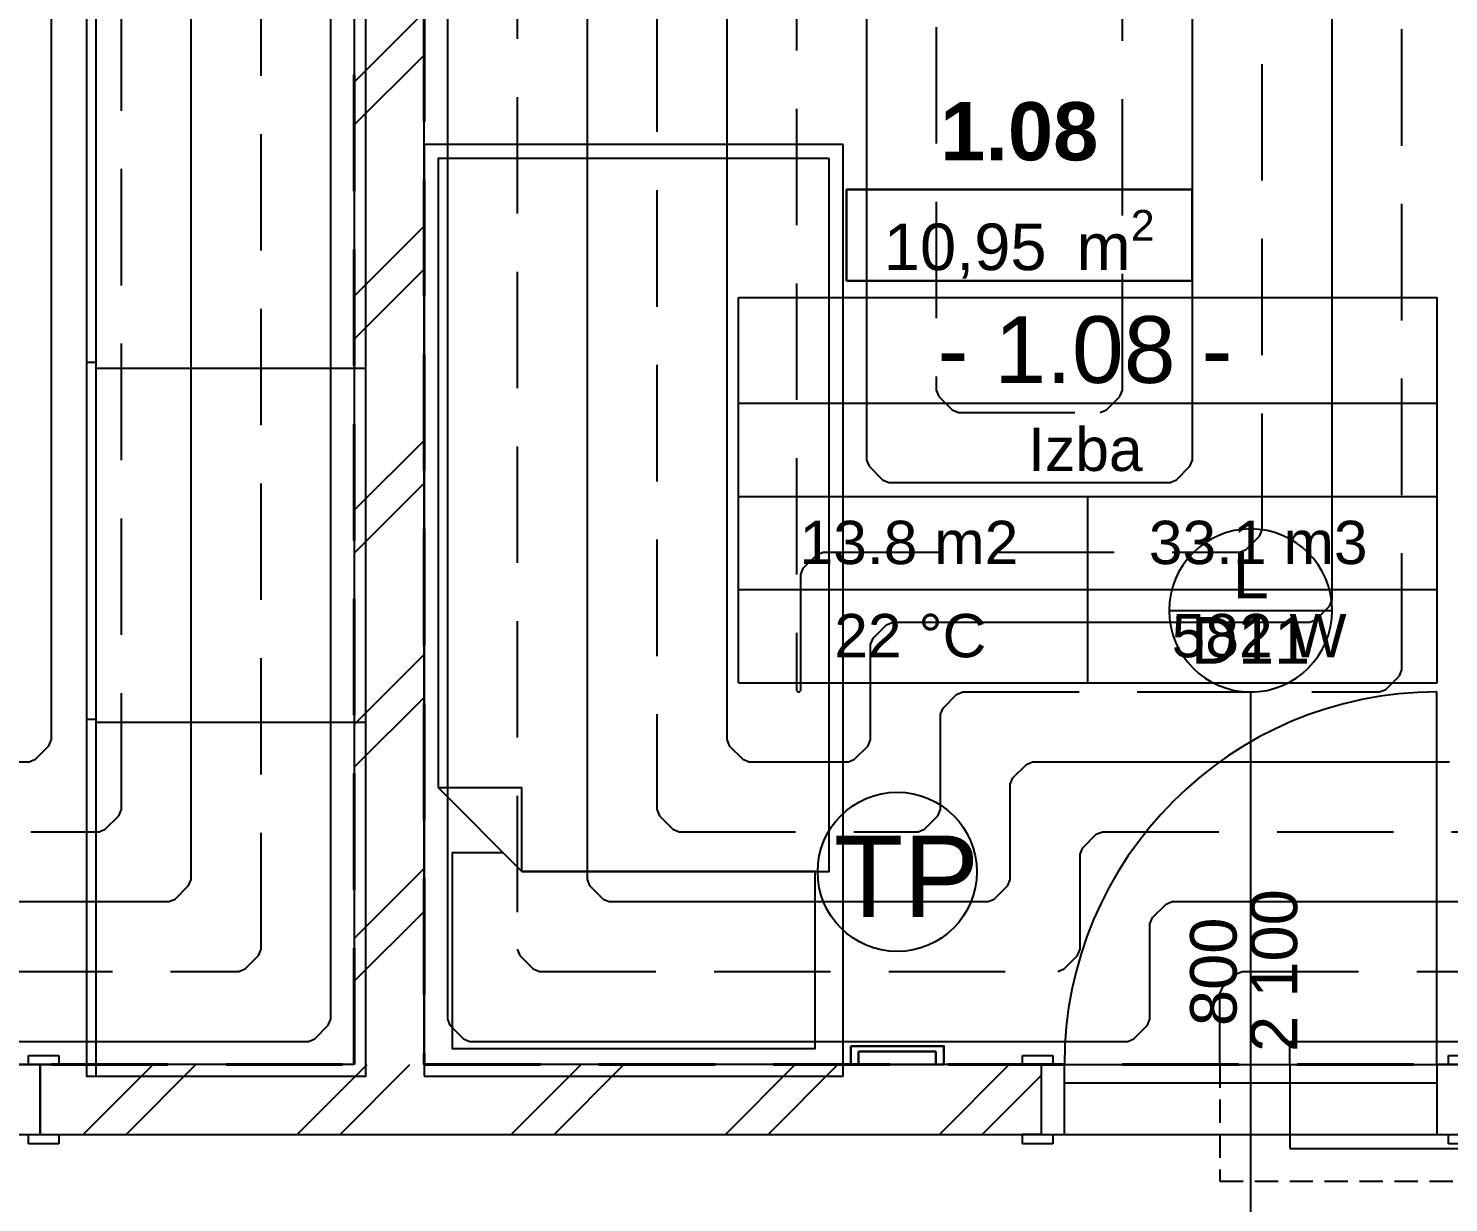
# Model space of a CAD drawing. Header units: millimetres. Extents: x 1046 to 74297, y -4150 to 54562.
# Drawn here: x 17390 to 20440, y 6584 to 9104 of the extents above; entities that cross this region are included whole.
import ezdxf
from ezdxf.enums import TextEntityAlignment as Align

# ---------------------------------------------------------------- set-up
doc = ezdxf.new("R2010")
doc.units = ezdxf.units.MM
doc.linetypes.add('DASH', pattern=[75, 50, -25])
for name, color, linetype in [('1__NP___MIESTNOSTIUK', 7, 'Continuous'), ('Interiér - nábytok', 252, 'Continuous'), ('Konštrukcie - zvislé nosné', 252, 'Continuous'), ('ODVODN__POTRUBIE___PODL__VYK_', 7, 'Continuous'), ('OKRAJOV__DILAT_CIA_PDL', 2, 'Continuous'), ('Otvory – Dveře', 252, 'Continuous'), ('Otvory – Značky dveří', 252, 'Continuous'), ('PODLAHOVKA', 7, 'Continuous'), ('PR_VODN__POTRUBIE___PODL__VYK_', 7, 'Continuous'), ('vyk-privod2', 7, 'Continuous'), ('vyk-vratka-ZARIADENIE', 7, 'Continuous'), ('Výplně – Řezové', 252, 'Continuous'), ('Zóny', 252, 'Continuous'), ('Zóny – Razítka', 252, 'Continuous')]:
    doc.layers.add(name, color=color, linetype=linetype)
doc.layers.add('vyk_POPIS', color=7, linetype='Continuous', lineweight=20)
doc.styles.add('ARIAL', font='arial.ttf')
doc.styles.add('GENEROVANÝ_STYL_1', font='arial.ttf')
doc.styles.add('GENEROVANÝ_STYL_2', font='arialbd.ttf')

# ---------------------------------------------------------------- blocks, each defined once
blk = doc.blocks.new('IZBA_1.08_8_1', base_point=(455154, 459713))
at = {"layer": 'Zóny – Razítka'}
for p, q in [((473711, 458731), (436596, 458731)), ((436596, 458731), (436596, 448909)), ((436596, 458731), (473711, 458731)), ((436596, 448909), (436596, 458731)), ((473711, 448909), (473711, 458731)), ((473711, 458731), (473711, 448909)), ((436596, 448909), (473711, 448909)), ((473711, 448909), (436596, 448909))]:
    blk.add_line(p, q, dxfattribs=at)
at = {"layer": 'Zóny – Razítka', "insert": (455154, 456534), "char_height": 5000, "attachment_point": 2, "style": 'GENEROVANÝ_STYL_1'}
blk.add_mtext('\\A1;{\\pqc;\\pt0,2500;\\fArial|b0|i0|c238|p0;\\W1.000000;10,95\\fArial|b0|i0|c238|p0;\\W1.000000;\\A1{\\H.66x;\\S^  ;}\\fArial|b0|i0|c238|p0;\\W1.000000; m\\fArial|b0|i0|c238|p0;\\W1.000000;\\A1{\\H.66x;\\S2^  ;}}', dxfattribs=at)
at = {"layer": 'Zóny – Razítka'}
for tag, height, style, p in [('ROOM_NUMBER', 6250, 'GENEROVANÝ_STYL_2', (455154, 468106)), ('DUMMY_849', 6250, 'GENEROVANÝ_STYL_2', (463495, 469534)), ('DUMMY_850', 5000, 'GENEROVANÝ_STYL_1', (441507, 457749))]:
    blk.add_attdef(tag, text='', height=height, dxfattribs=dict(at, style=style)).set_placement(p, align=Align.TOP_CENTER)
blk = doc.blocks.new('Modulární skříň 27[4]_1', base_point=(354998, 478547))
at = {"layer": 'Interiér - nábytok'}
for p, q in [((355998, 478547), (355998, 363547)), ((354998, 440214), (355998, 440214)), ((355998, 439547), (384998, 439547)), ((354998, 401880), (355998, 401880)), ((355998, 401547), (384998, 401547))]:
    blk.add_line(p, q, dxfattribs=at)
at = {"layer": 'Interiér - nábytok', "flags": 128}
blk.add_lwpolyline([(354998, 478547), (354998, 363547), (384998, 363547), (384998, 478547)], close=True, dxfattribs=at)
blk = doc.blocks.new('Postel 01 27[6]_1', base_point=(436248, 463547))
at = {"layer": 'Interiér - nábytok'}
for p, q in [((436248, 463547), (391248, 463547)), ((391248, 463547), (391248, 363547)), ((436248, 363547), (436248, 463547)), ((392748, 394547), (401748, 394547)), ((401748, 385547), (401748, 394547)), ((391248, 363547), (436248, 363547))]:
    blk.add_line(p, q, dxfattribs=at)
at = {"layer": 'Interiér - nábytok', "flags": 128}
for points in [[(434748, 462047), (392748, 462047), (392748, 394547), (401748, 385547), (434748, 385547)], [(401748, 385547), (399748, 387547), (394248, 387547), (394248, 366547), (433248, 366547), (433248, 385547)]]:
    blk.add_lwpolyline(points, close=True, dxfattribs=at)
blk = doc.blocks.new('Zeď_15_1', base_point=(391248, 553547))
at = {"layer": 'Výplně – Řezové'}
h = blk.add_hatch(dxfattribs=at)
h.set_pattern_fill('OBECNÁ___DVOJITÁ_1_4__1__E3', color=256, style=0, pattern_type=2)
h.set_pattern_definition([(45, (0, 0), (-11490.5, 11490.5), []), (45, (-2298, 2298), (-11490.5, 11490.5), [])])
h.paths.add_polyline_path([(383748, 553547), (383748, 364797), (391248, 364797), (391248, 553547)])
at = {"layer": 'Konštrukcie - zvislé nosné', "flags": 128}
for points in [[(383748, 553547), (383748, 364797)], [(391248, 553547), (383748, 553547)], [(391248, 364797), (391248, 553547)]]:
    blk.add_lwpolyline(points, dxfattribs=at)
blk = doc.blocks.new('Dveře 27_3')
at = {"layer": 'Otvory – Dveře'}
for p, q in [((20000, 0), (20000, 40000)), ((-24500, 0), (-24500, 1000)), ((-24500, 1000), (-21250, 1000)), ((-21250, 0), (-24500, 0)), ((-22500, 0), (-24500, 0)), ((-22500, 0), (-24500, 0)), ((-22500, 0), (22500, 0)), ((-20000, 0), (-22500, 0)), ((-22500, 0), (-22500, -7500)), ((-22500, 0), (-22500, -7500)), ((-22500, 0), (-22500, -7500)), ((-21250, 1000), (-21250, 0)), ((-20000, -7500), (-20000, 0)), ((-20000, 0), (20000, 0)), ((-20000, -2000), (-20000, 0)), ((22500, 0), (20000, 0)), ((20000, 0), (20000, -7500)), ((20000, 0), (20000, -2000)), ((21250, 1000), (24500, 1000)), ((21250, 0), (21250, 1000)), ((24500, 0), (21250, 0)), ((22500, -7500), (22500, 0)), ((22500, 0), (22500, -7500)), ((22500, 0), (22500, -7500)), ((22500, 0), (24500, 0)), ((22500, 0), (24500, 0)), ((24500, 1000), (24500, 0)), ((20000, -2000), (-20000, -2000)), ((-24500, -8500), (-24500, -7500)), ((-24500, -7500), (-21250, -7500)), ((-22500, -7500), (-24500, -7500)), ((-22500, -7500), (-24500, -7500)), ((-22500, -7500), (22500, -7500)), ((-22500, -7500), (-20000, -7500)), ((-21250, -7500), (-21250, -8500)), ((20000, -7500), (22500, -7500)), ((21250, -7500), (24500, -7500)), ((21250, -8500), (21250, -7500)), ((22500, -7500), (24500, -7500)), ((22500, -7500), (24500, -7500)), ((24500, -7500), (24500, -8500)), ((-21250, -8500), (-24500, -8500)), ((24500, -8500), (21250, -8500))]:
    blk.add_line(p, q, dxfattribs=at)
blk.add_arc((20000, 0), 40000, 90, 180, dxfattribs=at)
blk = doc.blocks.new('Značka dveří CZ 27_4')
at = {"layer": 'Otvory – Značky dveří'}
for p, q in [((-8750, 48750), (8750, 48750)), ((0, 40000), (0, -18750))]:
    blk.add_line(p, q, dxfattribs=at)
at = {"layer": 'Otvory – Značky dveří', "flags": 128}
blk.add_lwpolyline([(8750, 48750, 1), (-8750, 48750, 1)], format="xyb", close=True, dxfattribs=at)
at = {"layer": 'Otvory – Značky dveří', "style": 'GENEROVANÝ_STYL_1'}
blk.add_attdef('AC_WIDO_A_SIZE', text='', height=5000, rotation=90, dxfattribs=at).set_placement((0, 4131), align=Align.BOTTOM_LEFT)
blk.add_attdef('AC_WIDO_B_SIZE', text='', height=5000, rotation=90, dxfattribs=at).set_placement((0, 1357), align=Align.TOP_LEFT)
for tag, p in [('DUMMY_78', (0, 52536)), ('AC_WIDO_ID', (0, 45494))]:
    blk.add_attdef(tag, text='', height=5000, dxfattribs=at).set_placement(p, align=Align.MIDDLE_CENTER)
blk = doc.blocks.new('A$Ca9295a0e')
at = {"layer": 'Výplně – Řezové'}
h = blk.add_hatch(dxfattribs=at)
h.set_pattern_fill('OBECNÁ___DVOJITÁ_1_4__1__E3', color=256, scale=0.02, style=0, pattern_type=2)
h.set_pattern_definition([(45, (-49.96, -1727.4), (-229.81, 229.81), []), (45, (-95.92, -1681.43), (-229.81, 229.81), [])])
h.paths.add_polyline_path([(6950.4, 5568.5), (6950.4, 5418.5), (9100, 5418.5), (9100, 5568.5)])
at = {"layer": 'Konštrukcie - zvislé nosné'}
for p, q in [((6950.4, 5568.5), (6990.4, 5568.5)), ((6950.4, 5568.5), (6950.4, 5418.5)), ((9100, 5568.5), (9060, 5568.5)), ((9100, 5568.5), (9100, 5418.5)), ((6950.4, 5418.5), (6990.4, 5418.5)), ((9100, 5418.5), (9060, 5418.5))]:
    blk.add_line(p, q, dxfattribs=at)
at = {"layer": 'Konštrukcie - zvislé nosné', "flags": 128}
for points in [[(7625, 5568.5), (6950.4, 5568.5)], [(9100, 5568.5), (7775, 5568.5)], [(6950.4, 5418.5), (9100, 5418.5)]]:
    blk.add_lwpolyline(points, dxfattribs=at)
at = {"layer": 'Interiér - nábytok', "xscale": 0.02, "yscale": 0.02, "zscale": 0.02}
for name, p in [('Modulární skříň 27[4]_1', (7050, 7843.5)), ('Postel 01 27[6]_1', (8675, 7543.5))]:
    blk.add_blockref(name, p, dxfattribs=at)
at = {"layer": 'Konštrukcie - zvislé nosné', "xscale": 0.02, "yscale": 0.02, "zscale": 0.02}
blk.add_blockref('Zeď_15_1', (7775, 9343.5), dxfattribs=at)
at = {"layer": 'Otvory – Dveře', "xscale": 0.02, "yscale": 0.02, "zscale": 999.9999999999999}
for p in [(6500.4, 5568.5), (9550, 5568.5)]:
    blk.add_blockref('Dveře 27_3', p, dxfattribs=at)
at = {"layer": 'Otvory – Značky dveří'}
ref = blk.add_blockref('Značka dveří CZ 27_4', (9550, 5568.5), dxfattribs=dict(at, xscale=0.02, yscale=0.02, zscale=0.02))
ref.add_attrib('AC_WIDO_ID', 'D11', dxfattribs={"height": 100, "style": 'GENEROVANÝ_STYL_1'}).set_placement((9550, 6479.3), align=Align.MIDDLE_CENTER)
ref.add_attrib('AC_WIDO_A_SIZE', '800', dxfattribs={"height": 100, "rotation": 90, "style": 'GENEROVANÝ_STYL_1'}).set_placement((9550, 5651.2), align=Align.BOTTOM_LEFT)
ref.add_attrib('AC_WIDO_B_SIZE', '2\xa0100', dxfattribs={"height": 100, "rotation": 90, "style": 'GENEROVANÝ_STYL_1'}).set_placement((9550, 5595.7), align=Align.TOP_LEFT)
ref.add_attrib('DUMMY_79', 'L', dxfattribs={"height": 100, "style": 'GENEROVANÝ_STYL_1'}).set_placement((9550, 6619.3), align=Align.MIDDLE_CENTER)
at = {"layer": 'Zóny', "xscale": 0.02, "yscale": 0.02, "zscale": 0.02}
blk.add_blockref('IZBA_1.08_8_1', (9053.1, 7466.9), dxfattribs=at).add_auto_attribs({'ROOM_NUMBER': '1.08'})
blk = doc.blocks.new('A$Cacebdfa7')
blk.add_blockref('A$Ca9295a0e', (2747.1, 1041.4))
at = {"layer": '1__NP___MIESTNOSTIUK', "color": 18}
for p, q in [((11197.4, 8029.9), (11197.4, 8256.9)), ((11197.4, 8256.9), (12697.4, 8256.9)), ((12697.4, 8029.9), (12697.4, 8256.9)), ((11197.4, 7829.9), (11197.4, 8029.9)), ((11197.4, 8029.9), (12697.4, 8029.9)), ((11197.4, 8029.9), (12697.4, 8029.9)), ((12697.4, 7829.9), (12697.4, 8029.9)), ((11197.4, 7629.9), (11197.4, 7829.9)), ((11197.4, 7829.9), (12697.4, 7829.9)), ((11197.4, 7829.9), (12697.4, 7829.9)), ((11947.4, 7629.9), (11947.4, 7829.9)), ((12697.4, 7629.9), (12697.4, 7829.9)), ((11197.4, 7429.9), (11197.4, 7629.9)), ((11197.4, 7629.9), (12697.4, 7629.9)), ((11197.4, 7629.9), (12697.4, 7629.9)), ((11947.4, 7429.9), (11947.4, 7629.9)), ((12697.4, 7429.9), (12697.4, 7629.9)), ((11197.4, 7429.9), (12697.4, 7429.9))]:
    blk.add_line(p, q, dxfattribs=at)
at = {"layer": 'ODVODN__POTRUBIE___PODL__VYK_', "color": 172, "linetype": 'DASH'}
for p, q in [((12231, 6609.9), (12231, 6659.9)), ((12231, 6609.9), (12231, 6359.9)), ((12231, 6359.9), (13932.1, 6359.9))]:
    blk.add_line(p, q, dxfattribs=at)
blk.add_lwpolyline([(12231, 6359.9), (12231, 6359.9), (12231, 6359.9), (12231, 6359.9), (12231, 6359.9), (12231, 6359.9)], dxfattribs=at)
at = {"layer": 'OKRAJOV__DILAT_CIA_PDL', "color": 116, "linetype": 'DASH', "lineweight": 40, "ltscale": 5, "true_color": 0x136734}
for points in [[(7472.1, 10384.9), (7472.1, 6609.9), (10372.1, 6609.9), (10372.1, 10384.9), (7472.1, 10384.9)], [(10522.1, 10384.9), (10522.1, 6609.9), (13422.1, 6609.9), (13422.1, 10384.9), (10522.1, 10384.9)]]:
    blk.add_lwpolyline(points, dxfattribs=at)
at = {"layer": 'PODLAHOVKA', "color": 12, "ltscale": 5}
for points in [[(9330, 6659.9), (10274.2, 6659.9), (10287.6, 6665.5), (10316.5, 6694.4), (10322.1, 6707.7), (10322.1, 10287.1), (10316.5, 10300.5), (10287.6, 10329.4), (10274.2, 10334.9), (7569.9, 10334.9)], [(9077.8, 6959.9), (9974.2, 6959.9), (9987.6, 6965.5), (10016.5, 6994.4), (10022.1, 7007.7), (10022.1, 10087.1), (10016.5, 10100.5), (9987.6, 10129.4), (9974.2, 10134.9), (7869.9, 10134.9)], [(8777.8, 7259.9), (9674.2, 7259.9), (9687.6, 7265.5), (9716.5, 7294.4), (9722.1, 7307.7), (9722.1, 9887.1), (9716.5, 9900.5), (9687.6, 9929.4), (9674.2, 9934.9), (8169.9, 9934.9)], [(12381, 6659.9), (13324.2, 6659.9)], [(13324.2, 10334.9), (10619.9, 10334.9), (10606.5, 10329.4), (10577.6, 10300.5), (10572.1, 10287.1), (10572.1, 6707.7), (10577.6, 6694.4), (10606.5, 6665.5), (10619.9, 6659.9), (12033.2, 6659.9), (12046.5, 6665.5), (12075.5, 6694.4), (12081, 6707.7), (12081, 6912.1), (12086.5, 6925.5), (12115.5, 6954.4), (12128.8, 6959.9), (13024.2, 6959.9)], [(13024.2, 10134.9), (10919.9, 10134.9), (10906.5, 10129.4), (10877.6, 10100.5), (10872.1, 10087.1), (10872.1, 7007.7), (10877.6, 6994.4), (10906.5, 6965.5), (10919.9, 6959.9), (11733.2, 6959.9), (11746.5, 6965.5), (11775.5, 6994.4), (11781, 7007.7), (11781, 7212.1), (11786.5, 7225.5), (11815.5, 7254.4), (11828.8, 7259.9), (12724.2, 7259.9)], [(11172.1, 9887.1), (11172.1, 7307.7), (11177.6, 7294.4), (11206.5, 7265.5), (11219.9, 7259.9), (11433.2, 7259.9), (11446.5, 7265.5), (11475.5, 7294.4), (11481, 7307.7), (11481, 7512.1), (11486.5, 7525.5), (11515.5, 7554.4), (11528.8, 7559.9), (12424.2, 7559.9), (12437.6, 7565.5), (12466.5, 7594.4), (12472.1, 7607.7), (12472.1, 9687.1)], [(11472.1, 9687.1), (11472.1, 7907.7), (11477.6, 7894.4), (11506.5, 7865.5), (11519.9, 7859.9), (12124.2, 7859.9), (12137.6, 7865.5), (12166.5, 7894.4), (12172.1, 7907.7), (12172.1, 9487.1)]]:
    blk.add_lwpolyline(points, dxfattribs=at)
at = {"layer": 'PODLAHOVKA', "color": 172, "linetype": 'DASH', "ltscale": 5}
for points in [[(9227.8, 6809.9), (10124.2, 6809.9), (10137.6, 6815.5), (10166.5, 6844.4), (10172.1, 6857.7), (10172.1, 10187.1), (10166.5, 10200.5), (10137.6, 10229.4), (10124.2, 10234.9), (7719.9, 10234.9)], [(8927.8, 7109.9), (9824.2, 7109.9), (9837.6, 7115.5), (9866.5, 7144.4), (9872.1, 7157.7), (9872.1, 9987.1), (9866.5, 10000.5), (9837.6, 10029.4), (9824.2, 10034.9), (8019.9, 10034.9)], [(12231, 6659.9), (12231, 6762.1), (12236.5, 6775.5), (12265.5, 6804.4), (12278.8, 6809.9), (13174.2, 6809.9)], [(13174.2, 10234.9), (10769.9, 10234.9), (10756.5, 10229.4), (10727.6, 10200.5), (10722.1, 10187.1), (10722.1, 6857.7), (10727.6, 6844.4), (10756.5, 6815.5), (10769.9, 6809.9), (11883.2, 6809.9), (11896.5, 6815.5), (11925.5, 6844.4), (11931, 6857.7), (11931, 7062.1), (11936.5, 7075.5), (11965.5, 7104.4), (11978.8, 7109.9), (12874.2, 7109.9)], [(11022.1, 9987.1), (11022.1, 7157.7), (11027.6, 7144.4), (11056.5, 7115.5), (11069.9, 7109.9), (11583.2, 7109.9), (11596.5, 7115.5), (11625.5, 7144.4), (11631, 7157.7), (11631, 7362.1), (11636.5, 7375.5), (11665.5, 7404.4), (11678.8, 7409.9), (12574.2, 7409.9), (12587.6, 7415.5), (12616.5, 7444.4), (12622.1, 7457.7), (12622.1, 9787.1)], [(11322.1, 9787.1), (11322.1, 7413.5), (11322.5, 7412.5), (11324.7, 7410.2), (11325.4, 7409.9), (11327.6, 7409.9), (11328.3, 7410.2), (11330.6, 7412.5), (11331, 7413.5), (11331, 7662.1), (11336.5, 7675.5), (11365.5, 7704.4), (11378.8, 7709.9), (12274.2, 7709.9), (12287.6, 7715.5), (12316.5, 7744.4), (12322.1, 7757.7), (12322.1, 9587.1)], [(11622.1, 9587.1), (11622.1, 8057.7), (11627.6, 8044.4), (11656.5, 8015.5), (11669.9, 8009.9), (11974.2, 8009.9), (11987.6, 8015.5), (12016.5, 8044.4), (12022.1, 8057.7), (12022.1, 9395.1)]]:
    blk.add_lwpolyline(points, dxfattribs=at)
at = {"layer": 'PR_VODN__POTRUBIE___PODL__VYK_', "color": 12}
for p, q in [((12381, 6609.9), (12381, 6659.9)), ((12381, 6609.9), (12381, 6429.9)), ((12381, 6429.9), (14002.1, 6429.9))]:
    blk.add_line(p, q, dxfattribs=at)
blk.add_lwpolyline([(12381, 6429.9), (12381, 6429.9), (12381, 6429.9), (12381, 6429.9), (12381, 6429.9), (12381, 6429.9)], dxfattribs=at)
at = {"layer": '1__NP___MIESTNOSTIUK', "color": 18, "style": 'ARIAL'}
for s, height, p in [('- 1.08 -', 143.22, (11624.4, 8073.4)), ('Izba', 93.09, (11819.4, 7884.4)), ('13.8 m2', 93.09, (11328.4, 7684.4)), ('33.1 m3', 93.09, (12078.4, 7684.4)), ('22 °C', 93.09, (11402.9, 7484.4)), ('582 W', 93.09, (12127.4, 7484.4))]:
    blk.add_text(s, height=height, dxfattribs=at).set_placement(p)
blk = doc.blocks.new('A$C57FC20A3')
at = {"layer": 'vyk-vratka-ZARIADENIE', "color": 6, "lineweight": 30}
for p, q in [((0, 183, -5790.8), (28.3, 183, -5790.8)), ((28.3, 17, -5790.8), (28.3, 183, -5790.8)), ((0, 17, -5790.8), (28.3, 17, -5790.8)), ((28.3, 17, -5790.8), (28.3, 23, -5790.8))]:
    blk.add_line(p, q, dxfattribs=at)
at = {"layer": 'vyk-vratka-ZARIADENIE', "color": 6, "lineweight": 30, "elevation": -5790.8}
blk.add_lwpolyline([(40, 200), (40, 0), (0, 0), (0, 200)], close=True, dxfattribs=at)

msp = doc.modelspace()

# ---------------------------------------------------------------- block references
msp.add_blockref('A$Cacebdfa7', (7717.6, 270))

# ---------------------------------------------------------------- next in the draw order: linework, layer by layer
at = {"layer": 'vyk-privod2'}
msp.add_circle((19255.9, 7293.9, 23163.2), 170.9, dxfattribs=at)

# ---------------------------------------------------------------- next in the draw order: block references
at = {"layer": 'vyk-vratka-ZARIADENIE', "rotation": 89.99999609827746}
msp.add_blockref('A$C57FC20A3', (19355.9, 6879.9, 5790.8), dxfattribs=at)

# ---------------------------------------------------------------- next in the draw order: texts
at = {"layer": 'vyk_POPIS', "lineweight": 35, "style": 'ARIAL'}
msp.add_text('TP', height=175, rotation=360, dxfattribs=at).set_placement((19119.4, 7196.7, 23163.2))

doc.saveas('drawing.dxf')
